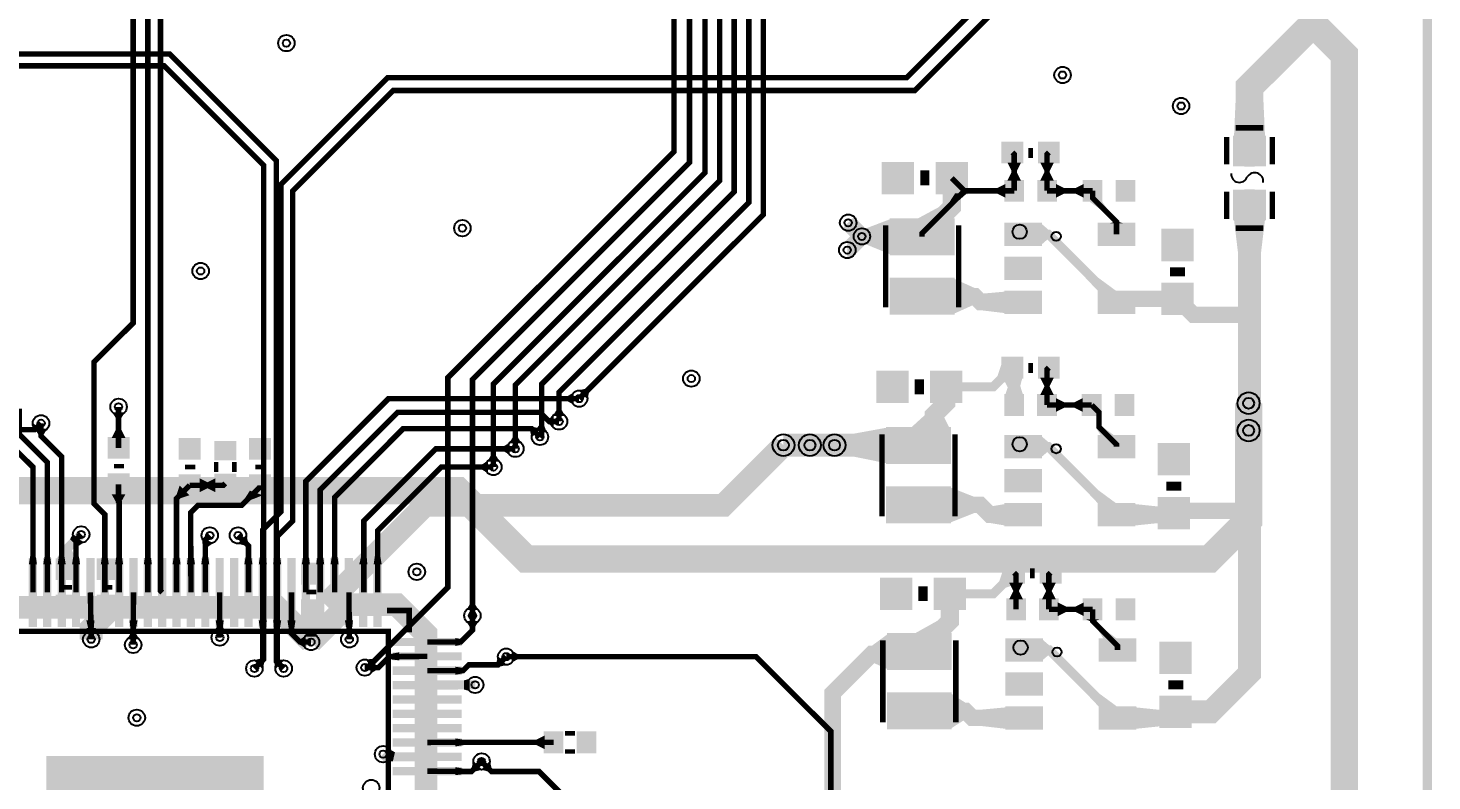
# Model space of a CAD drawing. Extents: x 295 to 3725, y 67 to 3582.
# Drawn here: x 2136 to 3675, y 1947 to 2772 of the extents above; entities that cross this region are included whole.
import ezdxf

# ---------------------------------------------------------------- set-up
doc = ezdxf.new("R2010")
doc.units = 9
for name, color, linetype, true_color in [('BoardOutLine', 7, 'Continuous', 0xff00ff), ('BottomLayer', 7, 'Continuous', 0x0000ff), ('BottomPasteMaskLayer', 7, 'Continuous', 0x800000), ('BottomSilkLayer', 7, 'Continuous', 0x66cc33), ('BottomSolderMaskLayer', 7, 'Continuous', 0xaa00ff), ('Document', 7, 'Continuous', 0xffffff), ('Hole', 7, 'Continuous', 0x222222), ('Inner1', 7, 'Continuous', 0x999966), ('Inner2', 7, 'Continuous', 0x008000), ('Multi-Layer', 7, 'Continuous', 0xc0c0c0), ('TopLayer', 7, 'Continuous', 0xff0000), ('TopPasteMaskLayer', 7, 'Continuous', 0x808080), ('TopSilkLayer', 7, 'Continuous', 0xffcc00), ('TopSolderMaskLayer', 7, 'Continuous', 0x800080)]:
    doc.layers.add(name, color=color, linetype=linetype, true_color=true_color)

msp = doc.modelspace()

# ---------------------------------------------------------------- hatches: boundary and pattern name
at = {"layer": 'BottomLayer'}
for points in [[(2749, 2365.4), (2739.4, 2375), (2746.5, 2376.8), (2750.8, 2372.5)], [(2724.7, 2347), (2711.2, 2347), (2715, 2353.3), (2721, 2353.3)], [(2141, 2339.6), (2150.6, 2330), (2145.1, 2329.9), (2140.9, 2334.1)], [(2704.6, 2328.8), (2691.3, 2331), (2696, 2336.6), (2702, 2335.6)], [(2676.8, 2317), (2663.2, 2317), (2667, 2323.3), (2673, 2323.3)], [(2652.8, 2297), (2639.3, 2297), (2643, 2303.3), (2649, 2303.3)], [(2194.6, 2208), (2185, 2217.6), (2181.8, 2211.9), (2188.9, 2204.8)], [(2189, 2190), (2167, 2190), (2173, 2201), (2183, 2201)], [(2189, 2168), (2189, 2190), (2167, 2190), (2167, 2168)], [(2212, 2190), (2212, 2168), (2234, 2168), (2234, 2190)], [(2436, 2185), (2436, 2163), (2458, 2163), (2458, 2185)], [(2189, 2128), (2189, 2150), (2167, 2150), (2167, 2128)], [(2229.7, 2128), (2212, 2145.7), (2206.7, 2129.8), (2213.8, 2122.7)], [(2212, 2150), (2212, 2128), (2234, 2128), (2234, 2150)], [(2436, 2145), (2436, 2123), (2458, 2123), (2458, 2145)], [(2629.7, 2134), (2616.2, 2134), (2620, 2140.3), (2626, 2140.3)], [(2211.8, 2108), (2198.2, 2108), (2200, 2114.3), (2210, 2114.3)], [(2436, 2123), (2458, 2123), (2451, 2108), (2441, 2108)], [(2452.8, 2105), (2439.3, 2105), (2441, 2111.3), (2451, 2111.3)], [(2393, 2069.4), (2383.4, 2079), (2390.5, 2080.8), (2394.8, 2076.5)], [(2416.6, 2079), (2407, 2069.4), (2405.9, 2075.9), (2410.1, 2080.1)], [(2513.7, 2068.9), (2506, 2079.9), (2513.3, 2080.5), (2516.8, 2075.5)], [(2666, 2076.3), (2666, 2089.8), (2672.3, 2086), (2672.3, 2080)]]:
    msp.add_hatch(color=256, dxfattribs=at).paths.add_polyline_path(points)
at = {"layer": 'BottomPasteMaskLayer'}
for points in [[(2189, 2168), (2189, 2190), (2167, 2190), (2167, 2168)], [(2212, 2190), (2212, 2168), (2234, 2168), (2234, 2190)], [(2436, 2185), (2436, 2163), (2458, 2163), (2458, 2185)], [(2189, 2128), (2189, 2150), (2167, 2150), (2167, 2128)], [(2212, 2150), (2212, 2128), (2234, 2128), (2234, 2150)], [(2436, 2145), (2436, 2123), (2458, 2123), (2458, 2145)]]:
    msp.add_hatch(color=256, dxfattribs=at).paths.add_polyline_path(points)
at = {"layer": 'BottomSolderMaskLayer'}
for points in [[(2190, 2167), (2190, 2191), (2166, 2191), (2166, 2167)], [(2211, 2191), (2211, 2167), (2235, 2167), (2235, 2191)], [(2435, 2186), (2435, 2162), (2459, 2162), (2459, 2186)], [(2190, 2127), (2190, 2151), (2166, 2151), (2166, 2127)], [(2211, 2151), (2211, 2127), (2235, 2127), (2235, 2151)], [(2435, 2146), (2435, 2122), (2459, 2122), (2459, 2146)]]:
    msp.add_hatch(color=256, dxfattribs=at).paths.add_polyline_path(points)
at = {"layer": 'Inner1'}
msp.add_hatch(color=256, dxfattribs=at).paths.add_polyline_path([(2642, 1968.6), (2632.4, 1959), (2639.5, 1957.2), (2643.8, 1961.5)])
at = {"layer": 'TopLayer'}
for points in [[(3492, 2653.5), (3458, 2653.5), (3460, 2698.5), (3490, 2698.5)], [(3492, 2653.5), (3458, 2653.5), (3462.5, 2691), (3487.5, 2691)], [(3458, 2621.8), (3492, 2621.8), (3492, 2653.5), (3458, 2653.5)], [(3226, 2625), (3204, 2625), (3204, 2647), (3226, 2647)], [(3266, 2625), (3244, 2625), (3244, 2647), (3266, 2647)], [(3072.7, 2624.7), (3106.2, 2624.7), (3106.2, 2591.3), (3072.7, 2591.3)], [(3131.8, 2624.7), (3165.3, 2624.7), (3165.3, 2591.3), (3131.8, 2591.3)], [(3224.5, 2625), (3209.5, 2625), (3214, 2616), (3220, 2616)], [(3260.5, 2625), (3245.5, 2625), (3250, 2616), (3256, 2616)], [(3207.2, 2586.5), (3207.2, 2601.5), (3198.2, 2597), (3198.2, 2591)], [(3226.8, 2583), (3207.2, 2583), (3207.2, 2605), (3226.8, 2605)], [(3209.5, 2605), (3224.5, 2605), (3220, 2614), (3214, 2614)], [(3262.8, 2583), (3243.2, 2583), (3243.2, 2605), (3262.8, 2605)], [(3245.5, 2605), (3260.5, 2605), (3256, 2614), (3250, 2614)], [(3262.8, 2601.5), (3262.8, 2586.5), (3271.8, 2591), (3271.8, 2597)], [(3293.2, 2586.5), (3293.2, 2601.5), (3284.2, 2597), (3284.2, 2591)], [(3312.8, 2583), (3293.2, 2583), (3293.2, 2605), (3312.8, 2605)], [(3348.8, 2583), (3329.2, 2583), (3329.2, 2605), (3348.8, 2605)], [(3165.3, 2591.3), (3152.3, 2591.3), (3146.5, 2582.3), (3155, 2582.3)], [(3458, 2594.2), (3492, 2594.2), (3492, 2562.5), (3458, 2562.5)], [(3110.7, 2563.3), (3149.9, 2563.3), (3155.6, 2569), (3134.4, 2576.1)], [(3124.3, 2563.3), (3139.3, 2563.3), (3145, 2572.3), (3136.5, 2572.3)], [(3312.8, 2583), (3298.5, 2583), (3310.8, 2574), (3319.2, 2574)], [(3082.1, 2523.9), (3082.1, 2563.3), (3055.1, 2553), (3055.1, 2535)], [(3149.9, 2563.3), (3149.9, 2523.9), (3082.1, 2523.9), (3082.1, 2563.3)], [(3246.5, 2534.6), (3207.1, 2534.6), (3207.1, 2558.2), (3246.5, 2558.2)], [(3246.5, 2558.2), (3246.5, 2534.6), (3254.4, 2541.4), (3254.4, 2551.4)], [(3348.9, 2534.6), (3309.5, 2534.6), (3309.5, 2558.2), (3348.9, 2558.2)], [(3321.7, 2558.2), (3336.7, 2558.2), (3332.2, 2559.8), (3326.2, 2559.8)], [(3492, 2562.5), (3458, 2562.5), (3462.5, 2525), (3487.5, 2525)], [(3412.7, 2551.3), (3412.7, 2517.8), (3379.3, 2517.8), (3379.3, 2551.3)], [(3246.5, 2497.2), (3207.1, 2497.2), (3207.1, 2520.8), (3246.5, 2520.8)], [(3149.9, 2498.1), (3149.9, 2458.7), (3082.1, 2458.7), (3082.1, 2498.1)], [(3149.9, 2498.1), (3149.9, 2458.7), (3173.6, 2469.4), (3173.6, 2487.4)], [(3309.5, 2483.4), (3329.9, 2483.4), (3309.5, 2498.4), (3295.3, 2498.4)], [(3207.1, 2459.8), (3207.1, 2483.4), (3180.1, 2481), (3180.1, 2463)], [(3246.5, 2459.8), (3207.1, 2459.8), (3207.1, 2483.4), (3246.5, 2483.4)], [(3348.9, 2459.8), (3309.5, 2459.8), (3309.5, 2483.4), (3348.9, 2483.4)], [(3412.7, 2492.2), (3412.7, 2458.7), (3379.3, 2458.7), (3379.3, 2492.2)], [(3221.7, 2389), (3204, 2406.7), (3198.7, 2390.8), (3205.8, 2383.7)], [(3226, 2389), (3204, 2389), (3204, 2411), (3226, 2411)], [(3266, 2389), (3244, 2389), (3244, 2411), (3266, 2411)], [(3066.7, 2395.7), (3100.2, 2395.7), (3100.2, 2362.3), (3066.7, 2362.3)], [(3125.8, 2395.7), (3159.3, 2395.7), (3159.3, 2362.3), (3125.8, 2362.3)], [(3226, 2389), (3204.5, 2389), (3212, 2374), (3222, 2374)], [(3260.5, 2389), (3245.5, 2389), (3250, 2380), (3256, 2380)], [(2734, 2359.3), (2734, 2372.8), (2727.7, 2369), (2727.7, 2363)], [(3207.1, 2370), (3226.8, 2370), (3222, 2385), (3212, 2385)], [(3245.5, 2370), (3260.5, 2370), (3256, 2379), (3250, 2379)], [(3159.3, 2362.3), (3125.8, 2362.3), (3132.5, 2361.5), (3152.5, 2361.5)], [(3226.8, 2348), (3207.1, 2348), (3207.1, 2370), (3226.8, 2370)], [(3262.8, 2348), (3243.1, 2348), (3243.1, 2370), (3262.8, 2370)], [(3262.8, 2366.5), (3262.8, 2351.5), (3271.8, 2356), (3271.8, 2362)], [(3292.1, 2351.5), (3292.1, 2366.5), (3283.1, 2362), (3283.1, 2356)], [(3311.8, 2348), (3292.1, 2348), (3292.1, 2370), (3311.8, 2370)], [(3347.8, 2348), (3328.1, 2348), (3328.1, 2370), (3347.8, 2370)], [(2241.8, 2351), (2228.2, 2351), (2232, 2344.7), (2238, 2344.7)], [(2712, 2334.3), (2712, 2347.8), (2707, 2344), (2707, 2338)], [(3104, 2334.3), (3145.9, 2334.3), (3139, 2348), (3119, 2348)], [(2156.8, 2333), (2143.2, 2333), (2147, 2326.7), (2153, 2326.7)], [(2227.5, 2323), (2242.5, 2323), (2238, 2332), (2232, 2332)], [(2697.6, 2333), (2688, 2323.4), (2686.2, 2330.5), (2690.5, 2334.8)], [(3078.1, 2294.9), (3078.1, 2334.3), (3040.6, 2327.5), (3040.6, 2302.5)], [(3145.9, 2334.3), (3145.9, 2294.9), (3078.1, 2294.9), (3078.1, 2334.3)], [(3246.5, 2301.6), (3207.1, 2301.6), (3207.1, 2325.2), (3246.5, 2325.2)], [(3246.5, 2325.2), (3246.5, 2301.6), (3254.4, 2308.4), (3254.4, 2318.4)], [(3312.3, 2325.2), (3327.3, 2325.2), (3315, 2334.2), (3306.5, 2334.2)], [(3348.9, 2301.6), (3309.5, 2301.6), (3309.5, 2325.2), (3348.9, 2325.2)], [(2246, 2323), (2246, 2301), (2224, 2301), (2224, 2323)], [(2324, 2322), (2324, 2300), (2302, 2300), (2302, 2322)], [(2341, 2299.2), (2341, 2318.8), (2363, 2318.8), (2363, 2299.2)], [(2401, 2322), (2401, 2300), (2379, 2300), (2379, 2322)], [(2664, 2304.3), (2664, 2317.8), (2657.7, 2314), (2657.7, 2308)], [(3408.7, 2316.3), (3408.7, 2282.8), (3375.3, 2282.8), (3375.3, 2316.3)], [(2640, 2284.3), (2640, 2297.8), (2633.7, 2294), (2633.7, 2288)], [(2246, 2283), (2246, 2261), (2224, 2261), (2224, 2283)], [(2324, 2282), (2324, 2260), (2302, 2260), (2302, 2282)], [(2324, 2278.5), (2324, 2263.5), (2333, 2268), (2333, 2274)], [(2341, 2263.5), (2341, 2278.5), (2332, 2274), (2332, 2268)], [(2341, 2263.2), (2341, 2282.8), (2363, 2282.8), (2363, 2263.2)], [(2401, 2282), (2401, 2260), (2379, 2260), (2379, 2282)], [(3246.5, 2264.2), (3207.1, 2264.2), (3207.1, 2287.8), (3246.5, 2287.8)], [(2312.6, 2260), (2302, 2270.6), (2298.8, 2261.1), (2303.1, 2256.8)], [(2393.1, 2260), (2379, 2265.1), (2374, 2257.3), (2380.3, 2255)], [(3145.9, 2269.1), (3145.9, 2229.7), (3078.1, 2229.7), (3078.1, 2269.1)], [(3145.9, 2269.1), (3145.9, 2229.7), (3172.9, 2240.4), (3172.9, 2258.4)], [(3309.5, 2250.4), (3329.9, 2250.4), (3309.5, 2265.4), (3295.3, 2265.4)], [(2242.5, 2261), (2227.5, 2261), (2232, 2253), (2238, 2253)], [(3207.1, 2226.8), (3207.1, 2250.4), (3190.4, 2247.6), (3190.4, 2229.6)], [(3246.5, 2226.8), (3207.1, 2226.8), (3207.1, 2250.4), (3246.5, 2250.4)], [(3348.9, 2226.8), (3309.5, 2226.8), (3309.5, 2250.4), (3348.9, 2250.4)], [(3348.9, 2250.4), (3348.9, 2226.8), (3375.9, 2229.6), (3375.9, 2247.6)], [(3408.7, 2257.2), (3408.7, 2223.7), (3375.3, 2223.7), (3375.3, 2257.2)], [(2375, 2216.6), (2365.4, 2207), (2372.5, 2205.2), (2376.8, 2209.5)], [(2197.3, 2208.6), (2185.3, 2214.8), (2185.4, 2207.6), (2191.4, 2204.6)], [(2338.8, 2207.8), (2326.4, 2213.2), (2327.1, 2206.1), (2333.1, 2203.5)], [(2136.7, 2184.1), (2145.5, 2184.1), (2144.1, 2193.1), (2138.1, 2193.1)], [(2152.5, 2184.1), (2161.3, 2184.1), (2159.9, 2193.1), (2153.9, 2193.1)], [(2168.2, 2184.1), (2177.1, 2184.1), (2175.6, 2193.1), (2169.6, 2193.1)], [(2184, 2184.1), (2192.8, 2184.1), (2191.4, 2193.1), (2185.4, 2193.1)], [(2215.5, 2184.1), (2224.3, 2184.1), (2222.9, 2193.1), (2216.9, 2193.1)], [(2231.2, 2184.1), (2240, 2184.1), (2238.6, 2193.1), (2232.6, 2193.1)], [(2262.7, 2184.1), (2271.5, 2184.1), (2270.1, 2193.1), (2264.1, 2193.1)], [(2294.2, 2184.1), (2303, 2184.1), (2301.6, 2193.1), (2295.6, 2193.1)], [(2310, 2184.1), (2318.8, 2184.1), (2317.2, 2193.1), (2311.2, 2193.1)], [(2325.7, 2184.1), (2334.5, 2184.1), (2333.1, 2193.1), (2327.1, 2193.1)], [(2372.9, 2184.1), (2381.8, 2184.1), (2380.4, 2193.1), (2374.4, 2193.1)], [(2388.7, 2184.1), (2397.5, 2184.1), (2396.1, 2193.1), (2390.1, 2193.1)], [(2404.5, 2184.1), (2413.3, 2184.1), (2411.9, 2193.1), (2405.9, 2193.1)], [(2435.9, 2184.1), (2444.8, 2184.1), (2443.4, 2193.1), (2437.4, 2193.1)], [(2451.7, 2184.1), (2460.5, 2184.1), (2459.1, 2193.1), (2453.1, 2193.1)], [(2467.4, 2184.1), (2476.3, 2184.1), (2474.9, 2193.1), (2468.9, 2193.1)], [(2498.9, 2184.1), (2507.8, 2184.1), (2507, 2193.1), (2501, 2193.1)], [(2514.7, 2184.1), (2523.5, 2184.1), (2522, 2193.1), (2516, 2193.1)], [(3228, 2164), (3206, 2164), (3206, 2186), (3228, 2186)], [(3268, 2164), (3246, 2164), (3246, 2186), (3268, 2186)], [(2145.5, 2184.1), (2145.5, 2122.7), (2136.7, 2122.7), (2136.7, 2184.1)], [(2161.3, 2184.1), (2161.3, 2122.7), (2152.5, 2122.7), (2152.5, 2184.1)], [(2177, 2184.1), (2177, 2122.7), (2168.2, 2122.7), (2168.2, 2184.1)], [(2192.8, 2184.1), (2192.8, 2122.7), (2184, 2122.7), (2184, 2184.1)], [(2208.5, 2184.1), (2208.5, 2122.7), (2199.7, 2122.7), (2199.7, 2184.1)], [(2224.3, 2184.1), (2224.3, 2122.7), (2215.5, 2122.7), (2215.5, 2184.1)], [(2240, 2184.1), (2240, 2122.7), (2231.2, 2122.7), (2231.2, 2184.1)], [(2255.8, 2184.1), (2255.8, 2122.7), (2247, 2122.7), (2247, 2184.1)], [(2271.5, 2184.1), (2271.5, 2122.7), (2262.7, 2122.7), (2262.7, 2184.1)], [(2287.3, 2184.1), (2287.3, 2122.7), (2278.5, 2122.7), (2278.5, 2184.1)], [(2303, 2184.1), (2303, 2122.7), (2294.2, 2122.7), (2294.2, 2184.1)], [(2318.8, 2184.1), (2318.8, 2122.7), (2310, 2122.7), (2310, 2184.1)], [(2334.5, 2184.1), (2334.5, 2122.7), (2325.7, 2122.7), (2325.7, 2184.1)], [(2350.3, 2184.1), (2350.3, 2122.7), (2341.5, 2122.7), (2341.5, 2184.1)], [(2366, 2184.1), (2366, 2122.7), (2357.2, 2122.7), (2357.2, 2184.1)], [(2381.8, 2184.1), (2381.8, 2122.7), (2373, 2122.7), (2373, 2184.1)], [(2397.5, 2184.1), (2397.5, 2122.7), (2388.7, 2122.7), (2388.7, 2184.1)], [(2413.3, 2184.1), (2413.3, 2122.7), (2404.5, 2122.7), (2404.5, 2184.1)], [(2429, 2184.1), (2429, 2122.7), (2420.2, 2122.7), (2420.2, 2184.1)], [(2444.8, 2184.1), (2444.8, 2122.7), (2435.9, 2122.7), (2435.9, 2184.1)], [(2460.5, 2184.1), (2460.5, 2122.7), (2451.7, 2122.7), (2451.7, 2184.1)], [(2476.3, 2184.1), (2476.3, 2122.7), (2467.4, 2122.7), (2467.4, 2184.1)], [(2492, 2184.1), (2492, 2122.7), (2483.2, 2122.7), (2483.2, 2184.1)], [(2507.8, 2184.1), (2507.8, 2122.7), (2498.9, 2122.7), (2498.9, 2184.1)], [(2523.5, 2184.1), (2523.5, 2122.7), (2514.7, 2122.7), (2514.7, 2184.1)], [(3223.7, 2164), (3206, 2181.7), (3200.7, 2165.8), (3207.8, 2158.7)], [(3070.7, 2168.7), (3104.2, 2168.7), (3104.2, 2135.3), (3070.7, 2135.3)], [(3129.8, 2168.7), (3163.3, 2168.7), (3163.3, 2135.3), (3129.8, 2135.3)], [(3226.5, 2164), (3211.5, 2164), (3216, 2155), (3222, 2155)], [(3211.5, 2146), (3226.5, 2146), (3222, 2155), (3216, 2155)], [(3262.5, 2164), (3247.5, 2164), (3252, 2155), (3258, 2155)], [(3247.5, 2146), (3262.5, 2146), (3258, 2155), (3252, 2155)], [(3228.8, 2124), (3209.2, 2124), (3209.2, 2146), (3228.8, 2146)], [(3264.8, 2124), (3245.2, 2124), (3245.2, 2146), (3264.8, 2146)], [(3264.8, 2142.5), (3264.8, 2127.5), (3273.8, 2132), (3273.8, 2138)], [(3293.2, 2127.5), (3293.2, 2142.5), (3284.2, 2138), (3284.2, 2132)], [(3312.8, 2124), (3293.2, 2124), (3293.2, 2146), (3312.8, 2146)], [(3348.8, 2124), (3329.2, 2124), (3329.2, 2146), (3348.8, 2146)], [(2211.6, 2108.1), (2198.1, 2107.8), (2201.8, 2114.2), (2207.8, 2114.3)], [(2208.5, 2122.7), (2199.7, 2122.7), (2201.8, 2113.7), (2207.8, 2113.7)], [(2255.8, 2122.7), (2247, 2122.7), (2248.1, 2113.7), (2254.1, 2113.7)], [(2352.7, 2110), (2339.2, 2109.9), (2343, 2116.2), (2349, 2116.3)], [(2350.3, 2122.7), (2341.5, 2122.7), (2343, 2113.7), (2349, 2113.7)], [(2397.5, 2122.7), (2388.7, 2122.7), (2390, 2113.7), (2396, 2113.7)], [(2413.3, 2122.7), (2404.5, 2122.7), (2405.9, 2113.7), (2411.9, 2113.7)], [(2429, 2122.7), (2420.2, 2122.7), (2421.6, 2113.7), (2427.6, 2113.7)], [(2494.7, 2108), (2481.2, 2107.9), (2484.9, 2114.2), (2490.9, 2114.3)], [(2492, 2122.7), (2483.2, 2122.7), (2484.9, 2113.7), (2490.9, 2113.7)], [(2629.7, 2122), (2616.2, 2122), (2620, 2115.7), (2626, 2115.7)], [(3107.7, 2108.3), (3146.9, 2108.3), (3153.6, 2115), (3132.4, 2122.1)], [(3310.5, 2124), (3295.5, 2124), (3300, 2122), (3306, 2122)], [(3315.3, 2102.2), (3330.3, 2102.2), (3318, 2111.2), (3309.5, 2111.2)], [(2257.8, 2101.9), (2244.3, 2102), (2248.1, 2108.3), (2254.1, 2108.2)], [(2440, 2092.2), (2440, 2105.7), (2434, 2102), (2434, 2096)], [(2604.1, 2103.5), (2604.1, 2094.7), (2542.7, 2094.7), (2542.7, 2103.5)], [(2604.1, 2103.5), (2604.1, 2094.7), (2610.1, 2096.1), (2610.1, 2102.1)], [(3079.1, 2068.9), (3079.1, 2108.3), (3061, 2095), (3061, 2077)], [(3146.9, 2108.3), (3146.9, 2068.9), (3079.1, 2068.9), (3079.1, 2108.3)], [(3247.5, 2078.6), (3208.1, 2078.6), (3208.1, 2102.2), (3247.5, 2102.2)], [(3247.5, 2102.2), (3247.5, 2078.6), (3255.4, 2085.4), (3255.4, 2095.4)], [(3349.9, 2078.6), (3310.5, 2078.6), (3310.5, 2102.2), (3349.9, 2102.2)], [(3410.7, 2098.3), (3410.7, 2064.8), (3377.3, 2064.8), (3377.3, 2098.3)], [(2393, 2069.4), (2383.4, 2079), (2390.5, 2080.8), (2394.8, 2076.5)], [(2416.6, 2079), (2407, 2069.4), (2406.8, 2075), (2411, 2079.2)], [(2542.7, 2078.9), (2542.7, 2087.8), (2533.7, 2086), (2533.7, 2080)], [(2604.1, 2087.8), (2604.1, 2078.9), (2542.7, 2078.9), (2542.7, 2087.8)], [(2660.6, 2074), (2651, 2083.6), (2649.2, 2076.5), (2653.5, 2072.2)], [(2511, 2064.3), (2511, 2077.8), (2517.3, 2074), (2517.3, 2068)], [(2604.1, 2072), (2604.1, 2063.2), (2542.7, 2063.2), (2542.7, 2072)], [(2604.1, 2072), (2604.1, 2063.2), (2612.6, 2064.6), (2612.6, 2070.6)], [(3247.5, 2041.2), (3208.1, 2041.2), (3208.1, 2064.8), (3247.5, 2064.8)], [(2604.1, 2056.3), (2604.1, 2047.4), (2542.7, 2047.4), (2542.7, 2056.3)], [(2620.1, 2045.2), (2620, 2058.7), (2613.7, 2057), (2613.8, 2047)], [(2604.1, 2040.5), (2604.1, 2031.7), (2542.7, 2031.7), (2542.7, 2040.5)], [(3146.9, 2043.1), (3146.9, 2003.7), (3079.1, 2003.7), (3079.1, 2043.1)], [(3146.9, 2043.1), (3146.9, 2003.7), (3163.6, 2014.4), (3163.6, 2032.4)], [(3310.5, 2027.4), (3330.9, 2027.4), (3310.5, 2042.4), (3296.3, 2042.4)], [(3410.7, 2039.2), (3410.7, 2005.7), (3377.3, 2005.7), (3377.3, 2039.2)], [(2604.1, 2024.8), (2604.1, 2015.9), (2542.7, 2015.9), (2542.7, 2024.8)], [(3208.1, 2003.8), (3208.1, 2027.4), (3181.1, 2024.9), (3181.1, 2006.9)], [(3247.5, 2003.8), (3208.1, 2003.8), (3208.1, 2027.4), (3247.5, 2027.4)], [(3349.9, 2003.8), (3310.5, 2003.8), (3310.5, 2027.4), (3349.9, 2027.4)], [(3349.9, 2027.4), (3349.9, 2003.8), (3376.9, 2006.6), (3376.9, 2024.6)], [(2604.1, 2009), (2604.1, 2000.2), (2542.7, 2000.2), (2542.7, 2009)], [(2604.1, 1993.3), (2604.1, 1984.5), (2542.7, 1984.5), (2542.7, 1993.3)], [(2604.1, 1993.3), (2604.1, 1984.5), (2613.1, 1985.9), (2613.1, 1991.9)], [(2702.2, 1981.5), (2702.2, 1996.5), (2693.2, 1992), (2693.2, 1986)], [(2721.8, 1978), (2702.2, 1978), (2702.2, 2000), (2721.8, 2000)], [(2757.8, 1978), (2738.2, 1978), (2738.2, 2000), (2757.8, 2000)], [(2393.1, 1973.1), (2393.1, 1736.9), (2156.9, 1736.9), (2156.9, 1973.1)], [(2532.4, 1981.1), (2529.2, 1968), (2535.7, 1968.1), (2538.1, 1978.1)], [(2604.1, 1977.5), (2604.1, 1968.7), (2542.7, 1968.7), (2542.7, 1977.5)], [(2604.1, 1961.8), (2604.1, 1953), (2542.7, 1953), (2542.7, 1961.8)], [(2604.1, 1961.8), (2604.1, 1953), (2613.1, 1954.1), (2613.1, 1960.1)], [(2633.6, 1959), (2624, 1968.6), (2622.2, 1961.5), (2626.5, 1957.2)]]:
    msp.add_hatch(color=256, dxfattribs=at).paths.add_polyline_path(points)
at = {"layer": 'TopPasteMaskLayer'}
for points in [[(3469.6, 2620.4), (3480.4, 2620.4), (3492, 2631.2), (3492, 2651), (3489.5, 2653.5), (3460.5, 2653.5), (3458, 2651), (3458, 2631.2)], [(3226, 2625), (3204, 2625), (3204, 2647), (3226, 2647)], [(3266, 2625), (3244, 2625), (3244, 2647), (3266, 2647)], [(3072.7, 2624.7), (3106.2, 2624.7), (3106.2, 2591.3), (3072.7, 2591.3)], [(3131.8, 2624.7), (3165.3, 2624.7), (3165.3, 2591.3), (3131.8, 2591.3)], [(3226.8, 2583), (3207.2, 2583), (3207.2, 2605), (3226.8, 2605)], [(3262.8, 2583), (3243.2, 2583), (3243.2, 2605), (3262.8, 2605)], [(3312.8, 2583), (3293.2, 2583), (3293.2, 2605), (3312.8, 2605)], [(3348.8, 2583), (3329.2, 2583), (3329.2, 2605), (3348.8, 2605)], [(3469.6, 2595.6), (3480.4, 2595.6), (3492, 2584.8), (3492, 2565), (3489.5, 2562.5), (3460.5, 2562.5), (3458, 2565), (3458, 2584.8)], [(3149.9, 2563.3), (3149.9, 2523.9), (3082.1, 2523.9), (3082.1, 2563.3)], [(3246.5, 2534.6), (3207.1, 2534.6), (3207.1, 2558.2), (3246.5, 2558.2)], [(3348.9, 2534.6), (3309.5, 2534.6), (3309.5, 2558.2), (3348.9, 2558.2)], [(3412.7, 2551.3), (3412.7, 2517.8), (3379.3, 2517.8), (3379.3, 2551.3)], [(3246.5, 2497.2), (3207.1, 2497.2), (3207.1, 2520.8), (3246.5, 2520.8)], [(3149.9, 2498.1), (3149.9, 2458.7), (3082.1, 2458.7), (3082.1, 2498.1)], [(3246.5, 2459.8), (3207.1, 2459.8), (3207.1, 2483.4), (3246.5, 2483.4)], [(3348.9, 2459.8), (3309.5, 2459.8), (3309.5, 2483.4), (3348.9, 2483.4)], [(3412.7, 2492.2), (3412.7, 2458.7), (3379.3, 2458.7), (3379.3, 2492.2)], [(3226, 2389), (3204, 2389), (3204, 2411), (3226, 2411)], [(3266, 2389), (3244, 2389), (3244, 2411), (3266, 2411)], [(3066.7, 2395.7), (3100.2, 2395.7), (3100.2, 2362.3), (3066.7, 2362.3)], [(3125.8, 2395.7), (3159.3, 2395.7), (3159.3, 2362.3), (3125.8, 2362.3)], [(3226.8, 2348), (3207.1, 2348), (3207.1, 2370), (3226.8, 2370)], [(3262.8, 2348), (3243.1, 2348), (3243.1, 2370), (3262.8, 2370)], [(3311.8, 2348), (3292.1, 2348), (3292.1, 2370), (3311.8, 2370)], [(3347.8, 2348), (3328.1, 2348), (3328.1, 2370), (3347.8, 2370)], [(3145.9, 2334.3), (3145.9, 2294.9), (3078.1, 2294.9), (3078.1, 2334.3)], [(3246.5, 2301.6), (3207.1, 2301.6), (3207.1, 2325.2), (3246.5, 2325.2)], [(3348.9, 2301.6), (3309.5, 2301.6), (3309.5, 2325.2), (3348.9, 2325.2)], [(2246, 2323), (2246, 2301), (2224, 2301), (2224, 2323)], [(2324, 2322), (2324, 2300), (2302, 2300), (2302, 2322)], [(2341, 2299.2), (2341, 2318.8), (2363, 2318.8), (2363, 2299.2)], [(2401, 2322), (2401, 2300), (2379, 2300), (2379, 2322)], [(3408.7, 2316.3), (3408.7, 2282.8), (3375.3, 2282.8), (3375.3, 2316.3)], [(2246, 2283), (2246, 2261), (2224, 2261), (2224, 2283)], [(2324, 2282), (2324, 2260), (2302, 2260), (2302, 2282)], [(2341, 2263.2), (2341, 2282.8), (2363, 2282.8), (2363, 2263.2)], [(2401, 2282), (2401, 2260), (2379, 2260), (2379, 2282)], [(3246.5, 2264.2), (3207.1, 2264.2), (3207.1, 2287.8), (3246.5, 2287.8)], [(3145.9, 2269.1), (3145.9, 2229.7), (3078.1, 2229.7), (3078.1, 2269.1)], [(3246.5, 2226.8), (3207.1, 2226.8), (3207.1, 2250.4), (3246.5, 2250.4)], [(3348.9, 2226.8), (3309.5, 2226.8), (3309.5, 2250.4), (3348.9, 2250.4)], [(3408.7, 2257.2), (3408.7, 2223.7), (3375.3, 2223.7), (3375.3, 2257.2)], [(3228, 2164), (3206, 2164), (3206, 2186), (3228, 2186)], [(3268, 2164), (3246, 2164), (3246, 2186), (3268, 2186)], [(2145.5, 2184.1), (2145.5, 2122.7), (2136.7, 2122.7), (2136.7, 2184.1)], [(2161.3, 2184.1), (2161.3, 2122.7), (2152.5, 2122.7), (2152.5, 2184.1)], [(2177, 2184.1), (2177, 2122.7), (2168.2, 2122.7), (2168.2, 2184.1)], [(2192.8, 2184.1), (2192.8, 2122.7), (2184, 2122.7), (2184, 2184.1)], [(2208.5, 2184.1), (2208.5, 2122.7), (2199.7, 2122.7), (2199.7, 2184.1)], [(2224.3, 2184.1), (2224.3, 2122.7), (2215.5, 2122.7), (2215.5, 2184.1)], [(2240, 2184.1), (2240, 2122.7), (2231.2, 2122.7), (2231.2, 2184.1)], [(2255.8, 2184.1), (2255.8, 2122.7), (2247, 2122.7), (2247, 2184.1)], [(2271.5, 2184.1), (2271.5, 2122.7), (2262.7, 2122.7), (2262.7, 2184.1)], [(2287.3, 2184.1), (2287.3, 2122.7), (2278.5, 2122.7), (2278.5, 2184.1)], [(2303, 2184.1), (2303, 2122.7), (2294.2, 2122.7), (2294.2, 2184.1)], [(2318.8, 2184.1), (2318.8, 2122.7), (2310, 2122.7), (2310, 2184.1)], [(2334.5, 2184.1), (2334.5, 2122.7), (2325.7, 2122.7), (2325.7, 2184.1)], [(2350.3, 2184.1), (2350.3, 2122.7), (2341.5, 2122.7), (2341.5, 2184.1)], [(2366, 2184.1), (2366, 2122.7), (2357.2, 2122.7), (2357.2, 2184.1)], [(2381.8, 2184.1), (2381.8, 2122.7), (2373, 2122.7), (2373, 2184.1)], [(2397.5, 2184.1), (2397.5, 2122.7), (2388.7, 2122.7), (2388.7, 2184.1)], [(2413.3, 2184.1), (2413.3, 2122.7), (2404.5, 2122.7), (2404.5, 2184.1)], [(2429, 2184.1), (2429, 2122.7), (2420.2, 2122.7), (2420.2, 2184.1)], [(2444.8, 2184.1), (2444.8, 2122.7), (2435.9, 2122.7), (2435.9, 2184.1)], [(2460.5, 2184.1), (2460.5, 2122.7), (2451.7, 2122.7), (2451.7, 2184.1)], [(2476.3, 2184.1), (2476.3, 2122.7), (2467.4, 2122.7), (2467.4, 2184.1)], [(2492, 2184.1), (2492, 2122.7), (2483.2, 2122.7), (2483.2, 2184.1)], [(2507.8, 2184.1), (2507.8, 2122.7), (2498.9, 2122.7), (2498.9, 2184.1)], [(2523.5, 2184.1), (2523.5, 2122.7), (2514.7, 2122.7), (2514.7, 2184.1)], [(3070.7, 2168.7), (3104.2, 2168.7), (3104.2, 2135.3), (3070.7, 2135.3)], [(3129.8, 2168.7), (3163.3, 2168.7), (3163.3, 2135.3), (3129.8, 2135.3)], [(3228.8, 2124), (3209.2, 2124), (3209.2, 2146), (3228.8, 2146)], [(3264.8, 2124), (3245.2, 2124), (3245.2, 2146), (3264.8, 2146)], [(3312.8, 2124), (3293.2, 2124), (3293.2, 2146), (3312.8, 2146)], [(3348.8, 2124), (3329.2, 2124), (3329.2, 2146), (3348.8, 2146)], [(2604.1, 2103.5), (2604.1, 2094.7), (2542.7, 2094.7), (2542.7, 2103.5)], [(3146.9, 2108.3), (3146.9, 2068.9), (3079.1, 2068.9), (3079.1, 2108.3)], [(3247.5, 2078.6), (3208.1, 2078.6), (3208.1, 2102.2), (3247.5, 2102.2)], [(3349.9, 2078.6), (3310.5, 2078.6), (3310.5, 2102.2), (3349.9, 2102.2)], [(3410.7, 2098.3), (3410.7, 2064.8), (3377.3, 2064.8), (3377.3, 2098.3)], [(2604.1, 2087.8), (2604.1, 2078.9), (2542.7, 2078.9), (2542.7, 2087.8)], [(2604.1, 2072), (2604.1, 2063.2), (2542.7, 2063.2), (2542.7, 2072)], [(3247.5, 2041.2), (3208.1, 2041.2), (3208.1, 2064.8), (3247.5, 2064.8)], [(2604.1, 2056.3), (2604.1, 2047.4), (2542.7, 2047.4), (2542.7, 2056.3)], [(2604.1, 2040.5), (2604.1, 2031.7), (2542.7, 2031.7), (2542.7, 2040.5)], [(3146.9, 2043.1), (3146.9, 2003.7), (3079.1, 2003.7), (3079.1, 2043.1)], [(3410.7, 2039.2), (3410.7, 2005.7), (3377.3, 2005.7), (3377.3, 2039.2)], [(2604.1, 2024.8), (2604.1, 2015.9), (2542.7, 2015.9), (2542.7, 2024.8)], [(3247.5, 2003.8), (3208.1, 2003.8), (3208.1, 2027.4), (3247.5, 2027.4)], [(3349.9, 2003.8), (3310.5, 2003.8), (3310.5, 2027.4), (3349.9, 2027.4)], [(2604.1, 2009), (2604.1, 2000.2), (2542.7, 2000.2), (2542.7, 2009)], [(2604.1, 1993.3), (2604.1, 1984.5), (2542.7, 1984.5), (2542.7, 1993.3)], [(2721.8, 1978), (2702.2, 1978), (2702.2, 2000), (2721.8, 2000)], [(2757.8, 1978), (2738.2, 1978), (2738.2, 2000), (2757.8, 2000)], [(2393.1, 1973.1), (2393.1, 1736.9), (2156.9, 1736.9), (2156.9, 1973.1)], [(2604.1, 1977.5), (2604.1, 1968.7), (2542.7, 1968.7), (2542.7, 1977.5)], [(2604.1, 1961.8), (2604.1, 1953), (2542.7, 1953), (2542.7, 1961.8)]]:
    msp.add_hatch(color=256, dxfattribs=at).paths.add_polyline_path(points)
at = {"layer": 'TopSolderMaskLayer'}
for points in [[(3227, 2624), (3203, 2624), (3203, 2648), (3227, 2648)], [(3267, 2624), (3243, 2624), (3243, 2648), (3267, 2648)], [(3456.9, 2620.8), (3493.1, 2620.8), (3493.1, 2654.5), (3456.9, 2654.5)], [(3071.7, 2625.7), (3107.2, 2625.7), (3107.2, 2590.3), (3071.7, 2590.3)], [(3130.8, 2625.7), (3166.3, 2625.7), (3166.3, 2590.3), (3130.8, 2590.3)], [(3227.8, 2582), (3206.2, 2582), (3206.2, 2606), (3227.8, 2606)], [(3263.8, 2582), (3242.2, 2582), (3242.2, 2606), (3263.8, 2606)], [(3313.8, 2582), (3292.2, 2582), (3292.2, 2606), (3313.8, 2606)], [(3349.8, 2582), (3328.2, 2582), (3328.2, 2606), (3349.8, 2606)], [(3456.9, 2595.2), (3493.1, 2595.2), (3493.1, 2561.5), (3456.9, 2561.5)], [(3151.6, 2563.9), (3151.6, 2523.3), (3080.4, 2523.3), (3080.4, 2563.9)], [(3247.5, 2533.6), (3206.1, 2533.6), (3206.1, 2559.2), (3247.5, 2559.2)], [(3349.9, 2533.6), (3308.5, 2533.6), (3308.5, 2559.2), (3349.9, 2559.2)], [(3413.7, 2552.3), (3413.7, 2516.8), (3378.3, 2516.8), (3378.3, 2552.3)], [(3247.5, 2496.2), (3206.1, 2496.2), (3206.1, 2521.8), (3247.5, 2521.8)], [(3151.6, 2498.7), (3151.6, 2458.1), (3080.4, 2458.1), (3080.4, 2498.7)], [(3247.5, 2458.8), (3206.1, 2458.8), (3206.1, 2484.4), (3247.5, 2484.4)], [(3349.9, 2458.8), (3308.5, 2458.8), (3308.5, 2484.4), (3349.9, 2484.4)], [(3413.7, 2493.2), (3413.7, 2457.7), (3378.3, 2457.7), (3378.3, 2493.2)], [(3227, 2388), (3203, 2388), (3203, 2412), (3227, 2412)], [(3267, 2388), (3243, 2388), (3243, 2412), (3267, 2412)], [(3065.7, 2396.7), (3101.2, 2396.7), (3101.2, 2361.3), (3065.7, 2361.3)], [(3124.8, 2396.7), (3160.3, 2396.7), (3160.3, 2361.3), (3124.8, 2361.3)], [(3227.8, 2347), (3206.1, 2347), (3206.1, 2371), (3227.8, 2371)], [(3263.8, 2347), (3242.1, 2347), (3242.1, 2371), (3263.8, 2371)], [(3312.8, 2347), (3291.1, 2347), (3291.1, 2371), (3312.8, 2371)], [(3348.8, 2347), (3327.1, 2347), (3327.1, 2371), (3348.8, 2371)], [(3147.6, 2334.9), (3147.6, 2294.3), (3076.4, 2294.3), (3076.4, 2334.9)], [(3247.5, 2300.6), (3206.1, 2300.6), (3206.1, 2326.2), (3247.5, 2326.2)], [(3349.9, 2300.6), (3308.5, 2300.6), (3308.5, 2326.2), (3349.9, 2326.2)], [(2247, 2324), (2247, 2300), (2223, 2300), (2223, 2324)], [(2325, 2323), (2325, 2299), (2301, 2299), (2301, 2323)], [(2339.9, 2298.3), (2339.9, 2319.7), (2364.1, 2319.7), (2364.1, 2298.3)], [(2402, 2323), (2402, 2299), (2378, 2299), (2378, 2323)], [(3409.7, 2317.3), (3409.7, 2281.8), (3374.3, 2281.8), (3374.3, 2317.3)], [(2247, 2284), (2247, 2260), (2223, 2260), (2223, 2284)], [(2325, 2283), (2325, 2259), (2301, 2259), (2301, 2283)], [(2339.9, 2262.3), (2339.9, 2283.7), (2364.1, 2283.7), (2364.1, 2262.3)], [(2402, 2283), (2402, 2259), (2378, 2259), (2378, 2283)], [(3247.5, 2263.2), (3206.1, 2263.2), (3206.1, 2288.8), (3247.5, 2288.8)], [(3147.6, 2269.7), (3147.6, 2229.1), (3076.4, 2229.1), (3076.4, 2269.7)], [(3247.5, 2225.8), (3206.1, 2225.8), (3206.1, 2251.4), (3247.5, 2251.4)], [(3349.9, 2225.8), (3308.5, 2225.8), (3308.5, 2251.4), (3349.9, 2251.4)], [(3409.7, 2258.2), (3409.7, 2222.7), (3374.3, 2222.7), (3374.3, 2258.2)], [(2145.7, 2191.1), (2145.7, 2115.7), (2136.6, 2115.7), (2136.6, 2191.1)], [(2161.4, 2191.1), (2161.4, 2115.7), (2152.3, 2115.7), (2152.3, 2191.1)], [(2177.2, 2191.1), (2177.2, 2115.7), (2168.1, 2115.7), (2168.1, 2191.1)], [(2192.9, 2191.1), (2192.9, 2115.7), (2183.8, 2115.7), (2183.8, 2191.1)], [(2208.7, 2191.1), (2208.7, 2115.7), (2199.6, 2115.7), (2199.6, 2191.1)], [(2224.4, 2191.1), (2224.4, 2115.7), (2215.3, 2115.7), (2215.3, 2191.1)], [(2240.2, 2191.1), (2240.2, 2115.7), (2231.1, 2115.7), (2231.1, 2191.1)], [(2255.9, 2191.1), (2255.9, 2115.7), (2246.8, 2115.7), (2246.8, 2191.1)], [(2271.7, 2191.1), (2271.7, 2115.7), (2262.6, 2115.7), (2262.6, 2191.1)], [(2287.4, 2191.1), (2287.4, 2115.7), (2278.3, 2115.7), (2278.3, 2191.1)], [(2303.2, 2191.1), (2303.2, 2115.7), (2294.1, 2115.7), (2294.1, 2191.1)], [(2318.9, 2191.1), (2318.9, 2115.7), (2309.8, 2115.7), (2309.8, 2191.1)], [(2334.7, 2191.1), (2334.7, 2115.7), (2325.6, 2115.7), (2325.6, 2191.1)], [(2350.4, 2191.1), (2350.4, 2115.7), (2341.3, 2115.7), (2341.3, 2191.1)], [(2366.2, 2191.1), (2366.2, 2115.7), (2357.1, 2115.7), (2357.1, 2191.1)], [(2381.9, 2191.1), (2381.9, 2115.7), (2372.8, 2115.7), (2372.8, 2191.1)], [(2397.7, 2191.1), (2397.7, 2115.7), (2388.6, 2115.7), (2388.6, 2191.1)], [(2413.4, 2191.1), (2413.4, 2115.7), (2404.3, 2115.7), (2404.3, 2191.1)], [(2429.2, 2191.1), (2429.2, 2115.7), (2420.1, 2115.7), (2420.1, 2191.1)], [(2444.9, 2191.1), (2444.9, 2115.7), (2435.8, 2115.7), (2435.8, 2191.1)], [(2460.7, 2191.1), (2460.7, 2115.7), (2451.5, 2115.7), (2451.5, 2191.1)], [(2476.4, 2191.1), (2476.4, 2115.7), (2467.3, 2115.7), (2467.3, 2191.1)], [(2492.2, 2191.1), (2492.2, 2115.7), (2483, 2115.7), (2483, 2191.1)], [(2507.9, 2191.1), (2507.9, 2115.7), (2498.8, 2115.7), (2498.8, 2191.1)], [(2523.6, 2191.1), (2523.6, 2115.7), (2514.5, 2115.7), (2514.5, 2191.1)], [(3229, 2163), (3205, 2163), (3205, 2187), (3229, 2187)], [(3269, 2163), (3245, 2163), (3245, 2187), (3269, 2187)], [(3069.7, 2169.7), (3105.2, 2169.7), (3105.2, 2134.3), (3069.7, 2134.3)], [(3128.8, 2169.7), (3164.3, 2169.7), (3164.3, 2134.3), (3128.8, 2134.3)], [(3229.8, 2123), (3208.2, 2123), (3208.2, 2147), (3229.8, 2147)], [(3265.8, 2123), (3244.2, 2123), (3244.2, 2147), (3265.8, 2147)], [(3313.8, 2123), (3292.2, 2123), (3292.2, 2147), (3313.8, 2147)], [(3349.8, 2123), (3328.2, 2123), (3328.2, 2147), (3349.8, 2147)], [(3148.6, 2108.9), (3148.6, 2068.3), (3077.4, 2068.3), (3077.4, 2108.9)], [(2611.1, 2103.6), (2611.1, 2094.5), (2535.7, 2094.5), (2535.7, 2103.6)], [(3248.5, 2077.6), (3207.1, 2077.6), (3207.1, 2103.2), (3248.5, 2103.2)], [(3350.9, 2077.6), (3309.5, 2077.6), (3309.5, 2103.2), (3350.9, 2103.2)], [(3411.7, 2099.3), (3411.7, 2063.8), (3376.3, 2063.8), (3376.3, 2099.3)], [(2611.1, 2087.9), (2611.1, 2078.8), (2535.7, 2078.8), (2535.7, 2087.9)], [(2611.1, 2072.2), (2611.1, 2063), (2535.7, 2063), (2535.7, 2072.2)], [(3248.5, 2040.2), (3207.1, 2040.2), (3207.1, 2065.8), (3248.5, 2065.8)], [(2611.1, 2056.4), (2611.1, 2047.3), (2535.7, 2047.3), (2535.7, 2056.4)], [(2611.1, 2040.7), (2611.1, 2031.5), (2535.7, 2031.5), (2535.7, 2040.7)], [(3148.6, 2043.7), (3148.6, 2003.1), (3077.4, 2003.1), (3077.4, 2043.7)], [(3411.7, 2040.2), (3411.7, 2004.7), (3376.3, 2004.7), (3376.3, 2040.2)], [(2611.1, 2024.9), (2611.1, 2015.8), (2535.7, 2015.8), (2535.7, 2024.9)], [(3248.5, 2002.8), (3207.1, 2002.8), (3207.1, 2028.4), (3248.5, 2028.4)], [(3350.9, 2002.8), (3309.5, 2002.8), (3309.5, 2028.4), (3350.9, 2028.4)], [(2611.1, 2009.2), (2611.1, 2000.1), (2535.7, 2000.1), (2535.7, 2009.2)], [(2722.8, 1977), (2701.2, 1977), (2701.2, 2001), (2722.8, 2001)], [(2758.8, 1977), (2737.2, 1977), (2737.2, 2001), (2758.8, 2001)], [(2611.1, 1993.4), (2611.1, 1984.3), (2535.7, 1984.3), (2535.7, 1993.4)], [(2394.1, 1974.1), (2394.1, 1735.9), (2155.9, 1735.9), (2155.9, 1974.1)], [(2611.1, 1977.7), (2611.1, 1968.6), (2535.7, 1968.6), (2535.7, 1977.7)], [(2611.1, 1961.9), (2611.1, 1952.8), (2535.7, 1952.8), (2535.7, 1961.9)]]:
    msp.add_hatch(color=256, dxfattribs=at).paths.add_polyline_path(points)

# ---------------------------------------------------------------- linework, layer by layer
at = {"layer": 'BoardOutLine', "const_width": 10}
msp.add_lwpolyline([(400, 3480), (400, 2275), (990, 2275), (990, 1415), (400, 1415), (400, 215), (400, 210), (3670, 210), (3670, 3480), (400, 3480)], close=True, dxfattribs=at)
at = {"layer": 'BottomLayer'}
for points, const_width in [([(2838.8, 3337.7), (2838.8, 3281.2), (2894, 3226), (2894, 2605), (2670, 2381), (2670, 2311)], 6), ([(2752.2, 3335.7), (2752.2, 3319.8), (2861, 3211), (2861, 2625), (2623, 2387), (2623, 2128)], 6), ([(2795.5, 3335.7), (2795.5, 3300.5), (2878, 3218), (2878, 2614), (2646, 2382), (2646, 2291)], 6), ([(2927.7, 3334.9), (2927.7, 3256.7), (2910, 3239), (2910, 2593), (2699, 2382), (2699, 2326), (2697, 2324)], 6), ([(3012, 3336.7), (3012, 3313), (2926, 3227), (2926, 2581), (2718, 2373), (2718, 2341)], 6), ([(3055.3, 3333.7), (2942, 3220.3), (2942, 2903), (2942, 2568), (2740, 2366)], 6), ([(2505, 2071), (2508, 2071), (2596, 2159), (2596, 2389), (2844, 2637), (2844, 2837), (2706.1, 2974.9), (2646.7, 2974.9)], 6), ([(2416, 2070), (2408, 2078), (2408, 2627), (2291, 2744), (2063, 2744), (2054, 2753)], 6), ([(2384, 2070), (2394, 2080), (2394, 2622), (2285, 2731), (2063, 2731), (2054, 2722)], 6), ([(2150, 2339), (2143, 2332), (1717, 2332), (1632, 2417), (1403, 2417), (1396, 2424), (1339, 2424)], 6), ([(2194, 2217), (2178, 2201), (2178, 2179)], 10), ([(2223, 2139), (2205, 2121), (2205, 2102)], 10), ([(2447, 2134), (2446, 2133), (2446, 2099)], 10), ([(3136, 1448), (3016, 1568), (3016, 2001), (2934, 2083), (2660, 2083)], 6)]:
    msp.add_lwpolyline(points, dxfattribs=dict(at, const_width=const_width))
at = {"layer": 'BottomSilkLayer', "const_width": 5}
for points in [[(2184, 2159), (2173, 2159)], [(2217, 2159), (2228, 2159)], [(2441, 2154), (2452, 2154)]]:
    msp.add_lwpolyline(points, dxfattribs=at)
at = {"layer": 'Document', "const_width": 5}
for points in [[(2342, 2285.5), (2342, 2296.5)], [(2362, 2285.5), (2362, 2296.5)], [(2735.5, 1999), (2724.5, 1999)], [(2735.5, 1979), (2724.5, 1979)]]:
    msp.add_lwpolyline(points, dxfattribs=at)
at = {"layer": 'Document'}
for centre in [(3223, 2549), (3223, 2316), (3224, 2093)]:
    msp.add_circle(centre, 7.87, dxfattribs=at)
at = {"layer": 'Hole'}
for centre, radius in [((2419, 2756), 4), ((3270, 2721), 4), ((3400, 2687), 4), ((2612, 2553), 4), ((3035, 2559), 4), ((3050, 2544), 4), ((3034, 2529), 4), ((2325, 2506), 4), ((2863, 2388), 4), ((2235, 2357), 4), ((2740, 2366), 4), ((3474, 2361), 6), ((2150, 2339), 4), ((2718, 2341), 4), ((2697, 2324), 4), ((3474, 2331.1), 6), ((2670, 2311), 4), ((2964, 2315), 6), ((2993, 2315), 6), ((3020, 2315), 6), ((2646, 2291), 4), ((2194, 2217), 4), ((2335, 2216), 4), ((2366, 2216), 4), ((2562, 2176), 4), ((2623, 2128), 4), ((2205, 2102), 4), ((2251, 2096), 4), ((2346, 2104), 4), ((2446, 2099), 4), ((2488, 2102), 4), ((2660, 2083), 4), ((2384, 2070), 4), ((2416, 2070), 4), ((2505, 2071), 4), ((2626, 2052), 4), ((2255, 2016), 4), ((2525, 1976), 4), ((2633, 1968), 4)]:
    msp.add_circle(centre, radius, dxfattribs=at)
at = {"layer": 'Inner1'}
for points, const_width in [([(3474, 2331.1), (3474, 2361)], 30), ([(1662, 2284), (1681, 2265), (2607, 2265), (2682, 2190), (3431, 2190), (3474, 2233), (3474, 2331.1)], 30), ([(2633, 1968), (2644, 1957), (2696, 1957), (2736, 1917), (2736, 1319), (2649, 1232), (1830, 1232), (1822, 1224)], 6)]:
    msp.add_lwpolyline(points, dxfattribs=dict(at, const_width=const_width))
at = {"layer": 'Inner2', "const_width": 25}
for points in [[(2964, 2315), (2898, 2249), (2571, 2249), (2462, 2140)], [(3020, 2315), (2964, 2315)], [(1976, 1881), (1976, 2093), (2020, 2137), (2228, 2137)], [(2446, 2099), (2424, 2121), (2424, 2122), (2409, 2137), (2228, 2137), (2205, 2114), (2205, 2102)], [(2632, 1891), (2612, 1891), (2572, 1931), (2572, 2108), (2540, 2140), (2487, 2140), (2446, 2099)]]:
    msp.add_lwpolyline(points, dxfattribs=at)
at = {"layer": 'Multi-Layer'}
for centre, radius in [((2419, 2756), 9), ((3270, 2721), 9), ((3400, 2687), 9), ((2612, 2553), 9), ((3035, 2559), 9), ((3050, 2544), 9), ((3034, 2529), 9), ((2325, 2506), 9), ((2863, 2388), 9), ((2740, 2366), 9), ((3474, 2361), 12), ((2235, 2357), 9), ((2150, 2339), 9), ((2718, 2341), 9), ((3474, 2331.1), 12), ((2697, 2324), 9), ((2964, 2315), 12), ((2993, 2315), 12), ((3020, 2315), 12), ((2670, 2311), 9), ((2646, 2291), 9), ((2194, 2217), 9), ((2335, 2216), 9), ((2366, 2216), 9), ((2562, 2176), 9), ((2623, 2128), 9), ((2205, 2102), 9), ((2346, 2104), 9), ((2488, 2102), 9), ((2251, 2096), 9), ((2446, 2099), 9), ((2384, 2070), 9), ((2416, 2070), 9), ((2505, 2071), 9), ((2660, 2083), 9), ((2626, 2052), 9), ((2255, 2016), 9), ((2525, 1976), 9), ((2633, 1968), 9), ((2512, 1939), 9)]:
    msp.add_circle(centre, radius, dxfattribs=at)
at = {"layer": 'TopLayer'}
for points, const_width in [([(2219.9, 2153.4), (2219.9, 2239.1), (2208, 2251), (2208, 2406), (2251, 2449), (2251, 2978), (2132, 3097), (2132, 3263), (2186, 3317), (2186, 3404.9)], 6), ([(2267.1, 2153.4), (2267.1, 2987.9), (2186, 3069), (2186, 3141.1)], 6), ([(3546, 3075), (3546, 2776), (3579, 2743), (3579, 1032), (3540, 993), (3540, 665), (3510.2, 635.2), (3445.3, 635.2)], 30), ([(3419.7, 3055.2), (3276, 3055), (3210, 2989), (3210, 2829), (3099, 2718), (2530, 2718), (2413, 2601), (2413, 2242), (2393.1, 2222.1), (2393.1, 2153.4)], 6), ([(2408.9, 2153.4), (2408.9, 2214.9), (2426, 2232), (2426, 2594), (2536, 2704), (3108, 2704), (3224, 2820), (3224, 2983), (3282, 3041), (3355, 3041), (3360.5, 3035.5), (3419.7, 3035.5)], 6), ([(2282.9, 2153.4), (2281, 2155.3), (2281, 3011.9)], 6), ([(3475, 2637.7), (3475, 2707), (3546, 2778), (3546, 2827.3)], 25), ([(3475, 2637.7), (3475, 2707.7), (3546, 2778.7)], 30), ([(3215, 2636), (3217, 2634), (3217, 2594)], 6), ([(3255, 2636), (3253, 2634), (3253, 2594)], 6), ([(1165.9, 2621.6), (1166, 2604), (1170, 2600), (1249, 2600), (1378, 2471), (1961, 2471), (2141.1, 2290.9), (2141.1, 2153.4)], 6), ([(3116, 2543.6), (3148.5, 2576.1), (3148.5, 2608)], 20), ([(3148.5, 2608), (3162.5, 2594), (3217, 2594)], 6), ([(3162.5, 2594), (3116, 2547.5), (3116, 2543.6)], 6), ([(3303, 2594), (3253, 2594)], 6), ([(3303, 2594), (3303, 2586), (3329.2, 2559.8), (3329.2, 2546.4)], 6), ([(3475, 2578.3), (3475, 2458), (3475, 2243)], 25), ([(3050, 2544), (3035, 2559), (3035, 2559)], 18), ([(3050, 2544), (3035, 2529), (3034, 2529)], 18), ([(3116, 2543.6), (3115.6, 2544), (3050, 2544)], 18), ([(3329.2, 2471.6), (3254.4, 2546.4), (3226.8, 2546.4)], 10), ([(3226.8, 2471.6), (3180, 2472), (3173.6, 2478.4), (3116, 2478.4)], 18), ([(3329.2, 2471.6), (3333.1, 2475.5), (3396, 2475.5)], 18), ([(3396, 2475.5), (3413.5, 2458), (3475, 2458)], 18), ([(3215, 2400), (3194, 2379), (3142.5, 2379)], 10), ([(3215, 2400), (3217, 2398), (3217, 2359)], 10), ([(3255, 2400), (3253, 2398), (3253, 2359)], 6), ([(3112, 2314.6), (3129, 2331.6), (3129, 2348), (3142.5, 2361.5), (3142.5, 2379)], 20), ([(2156.9, 2153.4), (2156.9, 2296.1), (2126, 2327), (2126, 2355)], 6), ([(2235, 2312), (2235, 2357)], 6), ([(2440.4, 2153.4), (2440.4, 2275.4), (2531, 2366), (2621, 2366)], 6), ([(2621, 2366), (2621, 2366), (2740, 2366)], 6), ([(3253, 2359), (3302, 2359)], 6), ([(3302, 2359), (3310, 2351), (3310, 2335), (3329.2, 2315.8), (3329.2, 2313.4)], 6), ([(2172.6, 2153.4), (2172.6, 2302.4), (2150, 2325), (2150, 2339)], 6), ([(2456.1, 2153.4), (2456, 2266), (2541, 2351), (2619, 2351)], 6), ([(2619, 2351), (2697, 2351), (2707, 2341), (2718, 2341)], 6), ([(2471.9, 2153.4), (2471.9, 2257.8), (2547, 2333), (2621, 2333)], 6), ([(2621, 2333), (2688, 2333), (2697, 2324)], 6), ([(3020, 2315), (2964, 2315)], 25), ([(3018.3, 2314.9), (3019.9, 2314.9), (3019.8, 2315), (2993, 2315)], 25), ([(3112, 2314.6), (3111.6, 2315), (3020, 2315)], 25), ([(2504, 2153.4), (2504, 2232), (2583, 2311), (2670, 2311)], 6), ([(3329.2, 2238.6), (3254.4, 2313.4), (3226.8, 2313.4)], 10), ([(2519.1, 2153.4), (2519, 2221), (2589, 2291), (2646, 2291)], 6), ([(2235.6, 2153.4), (2235.6, 2252.4), (2235, 2253), (2235, 2272)], 6), ([(2313, 2271), (2298.6, 2256.6), (2298.6, 2153.4)], 6), ([(2352, 2273), (2350, 2271), (2313, 2271)], 6), ([(2314.4, 2153.4), (2314, 2241), (2322, 2249), (2370, 2249), (2390, 2269), (2390, 2271)], 6), ([(3226.8, 2238.6), (3190.4, 2238.6), (3179.6, 2249.4), (3112, 2249.4)], 18), ([(3392, 2240.5), (3390.1, 2238.6), (3329.2, 2238.6)], 18), ([(3475, 2243), (3475, 2125.3), (3475, 2065), (3432.5, 2022.5), (3394, 2022.5)], 25), ([(3392, 2240.5), (3394.5, 2243), (3475, 2243)], 18), ([(2194, 2217), (2188.4, 2211.4), (2188.4, 2153.4)], 6), ([(2335, 2216), (2330.1, 2211.1), (2330.1, 2153.4)], 6), ([(2366, 2216), (2377.4, 2204.6), (2377.4, 2153.4)], 6), ([(3217, 2175), (3194, 2152), (3146.5, 2152)], 10), ([(3217, 2175), (3219, 2173), (3219, 2135)], 6), ([(3257, 2175), (3255, 2173), (3255, 2135)], 6), ([(2205, 2102), (2204.1, 2153.4)], 6), ([(2251, 2096), (2251.4, 2153.4)], 6), ([(2346, 2104), (2345.9, 2153.4)], 6), ([(2393, 2153.4), (2393, 2079), (2384, 2070)], 6), ([(2408.9, 2153.4), (2408.9, 2077.1), (2416, 2070)], 6), ([(2446, 2099), (2434, 2099), (2424.6, 2108.4), (2424.6, 2153.4)], 6), ([(2488, 2102), (2487.6, 2153.4)], 6), ([(3113, 2088.6), (3146.5, 2122.1), (3146.5, 2152)], 20), ([(2623, 2128), (2623, 2112), (2610.1, 2099.1), (2573.4, 2099.1)], 6), ([(3255, 2135), (3303, 2135)], 6), ([(3303, 2135), (3303, 2122), (3330.2, 2094.8), (3330.2, 2090.4)], 6), ([(3113, 2088.6), (3110.4, 2086), (3061, 2086), (3018, 2043), (3018, 1715), (2963, 1660), (2822.5, 1660)], 18), ([(3330.2, 2015.6), (3255.4, 2090.4), (3227.8, 2090.4)], 10), ([(2573.4, 2083.3), (2532, 2083), (2520, 2071), (2505, 2071)], 6), ([(2660, 2083), (2651, 2074), (2619, 2074), (2612.6, 2067.6), (2573.4, 2067.6)], 6), ([(2626, 2052), (2573.4, 2051.9)], 10), ([(3227.8, 2015.6), (3171, 2016), (3163.6, 2023.4), (3113, 2023.4)], 18), ([(3394, 2022.5), (3387.1, 2015.6), (3330.2, 2015.6)], 18), ([(2712, 1989), (2573.4, 1988.9)], 6), ([(2525, 1976), (2527.9, 1973.1), (2573.4, 1973.1)], 10), ([(2573.4, 1957.4), (2622, 1957), (2633, 1968), (2635, 1968)], 6)]:
    msp.add_lwpolyline(points, dxfattribs=dict(at, const_width=const_width))
at = {"layer": 'TopSilkLayer'}
for points, const_width in [([(3490, 2663), (3460, 2663)], 5.98), ([(3450, 2623), (3450, 2653)], 5.98), ([(3500, 2623), (3500, 2653)], 5.98), ([(3235, 2630), (3235, 2641)], 5), ([(3119, 2616.3), (3119, 2599.9)], 10), ([(3450, 2593), (3450, 2563)], 5.98), ([(3500, 2593), (3500, 2563)], 5.98), ([(3076, 2466), (3076, 2556)], 5.98), ([(3156, 2556), (3156, 2466)], 5.98), ([(3490, 2553), (3460, 2553)], 5.98), ([(3404.3, 2505), (3387.9, 2505)], 10), ([(3235, 2394), (3235, 2405)], 5), ([(3113, 2387.3), (3113, 2370.9)], 10), ([(3072, 2237), (3072, 2327)], 5.98), ([(3152, 2327), (3152, 2237)], 5.98), ([(2241, 2292), (2230, 2292)], 5), ([(2319, 2291), (2308, 2291)], 5), ([(2396, 2291), (2385, 2291)], 5), ([(3400.3, 2270), (3383.9, 2270)], 10), ([(3237, 2169), (3237, 2180)], 5), ([(3117, 2160.3), (3117, 2143.9)], 10), ([(2553.6, 2109.5), (2553.6, 2133.6), (2529.5, 2133.6)], 6), ([(3073, 2011), (3073, 2101)], 5.98), ([(3153, 2101), (3153, 2011)], 5.98), ([(3402.3, 2052), (3385.9, 2052)], 10)]:
    msp.add_lwpolyline(points, dxfattribs=dict(at, const_width=const_width))
at = {"layer": 'TopSilkLayer', "const_width": 6}
msp.add_lwpolyline([(2019.3, 2110.7), (2530.7, 2110.7), (2530.7, 1599.3), (2019.3, 1599.3), (2019.3, 2110.7)], close=True, dxfattribs=at)
at = {"layer": 'TopSilkLayer'}
for centre in [(3263, 2544), (3263, 2311), (3264, 2088)]:
    msp.add_circle(centre, 5, dxfattribs=at)
for centre, radius, start, end in [((3464, 2612.2), 9.02, 174.8703, 340.7212), ((3480.6, 2604.2), 9.51, 352.5189, 148.1734)]:
    msp.add_arc(centre, radius, start, end, dxfattribs=at)

doc.saveas('drawing.dxf')
